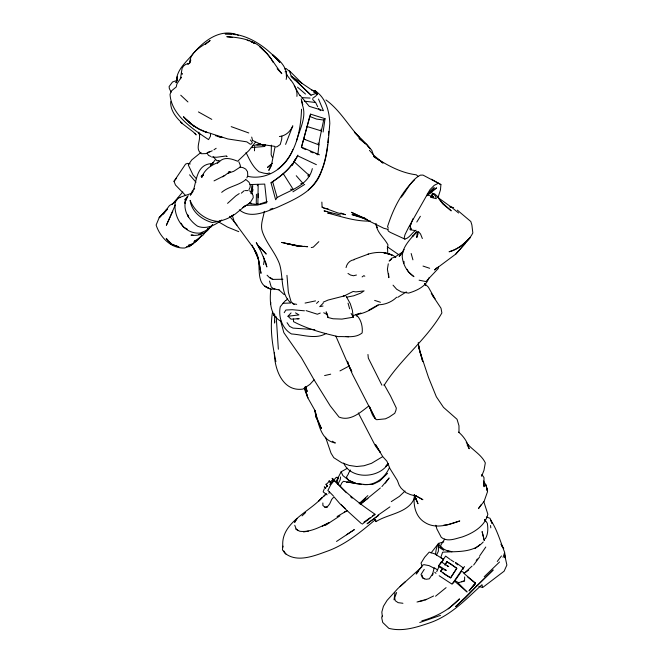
<?xml version="1.0" encoding="UTF-8"?>
<svg xmlns="http://www.w3.org/2000/svg" width="663" height="663" viewBox="0 0 663 663"><rect width="100%" height="100%" fill="white"/><g stroke="black" fill="none" stroke-linecap="round" stroke-linejoin="round"><path stroke-width="0.99" d="M267.197 201.477L258.388 204.56L257.899 202.737L258.18 184.695M274.664 314.27L274.581 323.055L274.789 321.132M461.746 581.849L464.556 580.879L464.63 576.959M256.432 194.242L256.266 203.193L258.388 204.56M210.544 133.313L210.478 136.213L208.538 139.603C193.082 129.235 171.187 115.08 170.035 94.245L171.518 90.856L176.267 86.919L176.88 83.952L181.239 77.322M271.391 145.139L271.167 154.827L272.269 157.322M281.808 136.13L281.742 139.164L280.25 144.459L277.134 146.722L274.988 147.053L271.648 164.126L268.805 170.391L271.648 165.228M185.425 203.234L185.491 201.254C182.963 211.174 189.659 220.812 197.549 226.199C206.085 229.671 214.994 225.329 221.691 220.025M296.916 96.392C297.654 90.483 294.438 84.773 290.949 80.24M414.458 495.054C413.066 505.247 415.419 516.676 424.743 522.369C435.508 529.397 448.76 524.864 459.766 520.952L447.724 524.715L443.82 525.129M438.367 266.584L438.293 268.482L425.911 281.568L419.107 280.184M435.608 554.583C435.74 550.646 436.561 546.776 438.575 543.37L443.762 541.895M254.468 150.833L254.65 146.573M439.179 575.757L451.727 583.97L453.633 582.636L461.547 571.233L463.918 572.617M328.293 137.97L327.853 142.719M328.5 135.144L328.773 131.373M252.769 191.135L252.934 189.154M401.306 197.176C407.273 189.701 411.45 179.648 420.35 175.156L422.994 175.082L440.912 184.596L440.456 189.941L438.086 197.301M247.78 175.662L247.514 171.717L245.766 169.14L243.255 167.739L240.23 167.076L233.782 171.278L227.939 173.316M394.021 599.783L394.982 592.747M251.973 193.836L252.76 185.648M270.819 288.455C269.725 299.883 269.277 315.538 281.286 321.422M270.587 304.367L270.802 302.361M327.646 144.625C325.649 160.86 321.273 178.952 308.287 189.925M410.157 228.511L410.024 229.705L415.22 230.575M438.947 198.801L442.843 204.022L451.238 210.851L441.599 202.14L437.754 196.646L434.555 193.77L432.616 193.579L432.235 196.961M431.033 552.975L438.575 543.37L438.359 551.284L436.411 555.246M250.929 193.646L251.923 185.507M272.626 311.527C269.592 328.152 272.485 345.249 275.899 361.617M264.272 211.323C263.319 218.16 260.045 224.633 262.357 231.619C266.302 243.238 275.153 252.313 279.454 263.833C283.557 276.355 280.043 294.032 290.982 303.008L283.06 303.273L280.25 306.729C278.17 316.839 282.239 328.724 291.471 333.961C302.726 334.633 315.812 339.696 326.204 333.423M323.113 132.003L325.036 118.702L310.582 114.144L310.011 115.677M481.902 474.534L481.661 476.175L483.965 470.365L485.324 462.882C481.172 454.13 471.899 449.953 466.271 442.403M340.625 476.946L340.185 479.879L337.765 484.313M264.562 258.537L263.559 264.578M388.294 263.783L387.399 269.277L388.849 277.673L388.576 273.728M301.524 109.221C300.803 130.628 295.872 155.134 277.896 169.032M282.861 546.13L282.438 549.876L284.402 552.304M325.036 118.702L323.668 120.069L319.5 139.852L317.834 154.835L316.011 153.534M286.159 79.436L286.714 76.842M346.368 492.75L337.011 482.681L337.948 478.636M428.944 277.838C426.168 286.474 416.704 290.659 408.632 293.104L401.38 291.944L396.631 289.225L393.035 285.165M310.582 114.144L301.367 147.551L309.729 116.448L316.466 119.058L323.668 120.069M455.672 562.514L463.205 567.86L462.791 569.368L464.44 566.492M411.582 229.116L409.966 226.655L412.925 218.757M346.045 267.579C346.79 263.725 349.981 260.029 354.075 259.805M414.756 497.209C409.32 513.013 388.568 513.593 376.037 521.599L374.355 519.046M193.53 189.958C196.795 178.695 197.234 163.637 212.765 163.562M296.552 140.854C299.643 129.384 306.828 117.218 302.485 105.21M431.306 197.4L432.616 193.579L435.318 195.8L436.329 198.718L431.074 197.359L429.781 195.162L426.599 195.701L427.933 194.334L427.295 193.936L434.232 187.704L428.522 193.795L430.519 192.676M418.08 233.857L416.778 237.553L417.002 234.296L418.676 231.909L420.541 233.981L422.348 238.539M503.035 557.376L504.725 552.569C500.391 541.638 497.349 530.11 490.703 520.074L492.17 523.53L490.056 518.275L486.36 517.007M409.966 226.655L411.019 223.729M328.898 493.396L329.428 491.905L327.878 490.537L330.605 485.076L334.144 480.518C346.401 493.322 360.39 504.435 375.15 514.289L367.045 520.488M396.623 592.507L394.7 597.811L395.247 600.703L398.131 602.659L402.938 603.272M285.596 144.393L292.822 125.813C290.303 131.655 285.794 135.782 279.396 136.561M198.486 133.18L198.875 132.169M246.86 177.941L247.49 176.275C266.899 180.833 286.076 167.474 292.872 149.614M292.267 163.819C286.855 171.709 278.908 177.551 271.018 182.781L275.651 199.77L277.159 197.524C290.336 190.124 308.494 185.441 312.339 168.626M187.132 196.919L184.596 203.093L187.115 197.756M485.374 538.779C488.15 534.03 488.175 528.494 487.305 523.223L484.976 520.09M257.285 185.773L257.882 184.38M382.427 615.96L381.689 617.634L382.725 622.458L388.816 628.333C402.408 631.905 416.256 627.413 429.11 623.063C450.467 615.944 465.799 599.402 481.993 584.7L482.589 587.567L504.12 571.191L506.88 565.058L504.344 553.315M265.531 144.6L264.247 146.515L254.542 147.302M436.702 571.68L439.014 566.674L438.666 565.647L441.243 561.859L448.718 566.592L447.285 566.028M175.289 204.966L166.363 225.287L172.77 211.24M273.488 315.638L274.333 313.848M340.467 485.755L341.859 482.871L343.393 481.313L356.346 483.584L365.098 484.504L372.689 484.438L379.642 481.073L387.582 473.332M248.981 189.635L250.117 187.306L250.266 184.753L248.998 182.226L245.683 179.358M432.351 575.36L433.105 573.818M432.616 193.579L430.826 197.035L431.265 196.339M431.63 197.259L432.342 195.892L433.295 196.754L433.61 196.389L433.536 197.599L432.856 197.425M444.732 539.052L440.671 545.351L441.052 546.718L443.572 549.014L448.495 551.442M446.87 561.636L445.08 565.025L446.87 561.636L456.782 568.324L450.691 577.995L442.685 572.517M210.312 226.746C206.897 233.6 198.22 236.343 191.002 235.108L193.024 235.042M293.369 162.253L295.565 159.12L292.226 165.228L297.878 155.134M265.515 144.932L264.869 146.059L265.465 145.098L263.36 145.512L265.465 145.098M404.181 249.561L399.167 256.332L401.214 254.484M347.387 468.26L341.138 471.783L336.033 481.653L337.011 482.681M389.463 467.423C385.195 477.675 374.819 486.012 363.274 484.504M201.502 235.63C198.345 239.799 194.002 244.108 188.648 245.012M206.442 230.683L203.11 235.075L194.019 241.647L195.212 240.371M181.339 77.289L180.427 78.773L182.101 68.281L183.502 66.076L185.673 64.402L189.626 63.176L190.77 59.919L189.419 63.292L187.952 64.071M348.398 473.415L350.478 470.042M416.803 222.03L420.383 216.271M324.315 488.73L323.146 491.896L327.132 494.855M185.3 195.162L175.463 185.01L174.004 181.297L185.565 164.101L187.546 163.363L190.264 163.96M176.897 81.077L175.902 82.651L177.187 79.684L177.411 76.427L176.491 81.599L177.187 79.684L176.698 78.085C178.422 67.875 187.538 60.756 193.712 53.007M424.245 569.384L421.022 574.498L422.488 577.887L426.011 579.296L429.317 578.832L432.632 573.835L434.232 567.785L437.24 569.716M441.981 562.025L443.613 559.456L434.671 553.845L429.226 552.097L424.676 557.21L421.038 563.094L422.041 565.879M284.187 312.679L285.894 310.019L292.259 309.72L304.425 310.798M255.346 142.296L248.965 150.501L237.644 161.25C232.125 158.963 224.682 156.427 219.768 161.308M323.271 303.124L319.699 306.687L323.005 306.024M440.199 564.172L445.644 556.091L450.011 559.315M452.224 584.004L463.205 567.86M481.23 504.601L478.446 508.629L484.123 501.311L487.554 491.606L486.02 485.018L483.41 480.973M479.714 555.809L485.78 547.033M384.018 385.485C400.435 359.064 426.35 339.829 441.881 312.944L441.019 308.245L431.248 293.485M193.206 191.234L190.38 195.195L192.411 190.712L194.665 188.615M191.59 193.323L178.322 197.881L175.181 202.232C173.267 217.041 183.742 234.453 200.193 233.061L207.212 230.086L212.69 224.923M385.377 483.145L389.148 477.948L381.905 486.576M473.655 565.033L479.68 556.812M472.073 566.069L464.614 572.948L468.708 570.047M476.208 560.55L477.393 558.975M212.433 224.848L210.71 227.127L212.657 224.79M497.258 561.511L501.485 555.934M330.505 482.515C331.003 479.407 335.71 479.921 332.064 478.321L333.075 479.672M241.299 193.182L244.241 190.671M388.203 463.702C379.021 478.504 351.241 479.863 343.649 463.089M475.57 583.225L469.122 590.799L475.57 583.225L471.186 588.33L475.57 583.225L463.503 573.023M201.544 235.431L198.569 239.103L189.436 246.653L186.717 246.785L193.032 243.918L184.886 247.987C171.162 248.882 160.09 237.304 156.12 225.022L159.145 217.754L166.388 209.74M442.536 568.821L440.796 571.68L440.671 571.058L442.536 568.821L439.014 566.674M418.502 571.166L416.149 574.05L422.555 565.266L423.906 564.652L429.069 565.63L434.389 568.332M171.966 204.676L182.781 191.939M194.325 52.418C204.734 40.029 221.401 27.871 238.29 35.288M174.004 181.297L176.573 178.19M436.66 267.852L434.514 269.94L455.788 254.07L470.357 237.404C464.183 243.387 457.793 249.893 449.058 251.774C458.672 248.666 468.277 242.169 472.835 232.953L471.89 224.981L470.813 221.508L457.346 210.154M388.195 463.578L385.841 466.346L388.377 463.387M348.465 473.805L346.459 477.087L348.29 479.995L356.479 483.692M318.828 241.664L313.276 247.142L311.237 247.572M416.812 231.387C410.778 239.028 402.209 246.487 402.226 256.995C403.162 264.927 407.239 272.236 413.944 276.662L408.391 271.805L407.099 269.244M215.119 159.974L210.386 166.164L213.246 162.642L210.511 164.706L212.16 164.084M184.546 199.961L188.292 195.742M285.977 300.563L287.618 298.723M455.788 254.07L465.235 243.536M329.718 484.554L336.323 477.252L338.569 478.645M283.06 303.273L285.529 300.546M325.359 488.2L327.174 485.722L327.58 486.402L326.155 484.645L329.279 481.222L329.039 480.725L330.447 482.15M297.157 318.729L299.179 318.729L291.016 319.168L287.982 316.251L291.057 312.911M396.623 297.223C392.198 301.756 385.286 304.657 378.938 304.748C371.744 309.099 364.517 313.814 355.874 314.494L356.885 316.276M280.598 320.875L283.855 332.677L301.383 357.705L314.08 379.841L309.961 384.358L302.958 389.082C282.595 392.098 274.432 368.968 274.333 352.567M200.988 152.415L191.789 159.891L188.259 164.888L193.082 175.082L196.422 178.728M323.552 496.554L325.997 494.043L326.561 494.615M167.059 209.674L159.145 217.754L167.225 209.143L163.164 214.074L169.471 205.522L175.388 202.066M499.537 561.992L484.222 576.727M416.505 232.531L412.212 236.666L413.687 235.373M302.079 515.88L305.626 512.532M367.849 495.601L359.164 503.822L365.412 498.162M405.043 491.051L399.399 496.38L391.269 501.634M316.524 303.405L318.646 301.4M400.046 586.556L405.366 581.633M380.388 487.968L366.606 499.181M461.116 571.622L461.547 571.233M421.933 566.848L397.924 588.479L387.076 600.388L383.421 606.297L381.838 612.04L382.327 616.714M448.271 608.874L459.476 598.871C449.357 609.769 436.105 616.888 421.85 620.833M414.69 179.681C401.38 192.262 392.985 209.359 387.54 226.638L388.311 228.13M416.637 232.771L418.113 231.478M227.566 203.367L235.796 195.917L239.244 193.596M431.364 192.303L436.544 187.844L428.157 194.218L431.364 192.303L432.748 193.745M272.369 163.247L267.496 167.432L272.195 163.537M480.02 544.572L474.981 548.616M483.261 541.969C472.943 553.274 456.492 551.193 442.611 552.196L440.738 557.575L443.572 559.323M245.559 179.772C238.572 185.59 228.627 186.369 221.691 192.353M205.389 44.38L210.13 40.501C202 46.534 190.024 51.449 189.626 63.176L188.052 64.013M435.541 596.228L446.091 587.65M360.457 504.112L365.835 499.803M382.626 456.666L371.52 463.329L364.004 465.757L356.727 466.52L349.169 465.418L341.793 462.799L333.779 457.677L331.003 453.144L325.55 437.182M391.452 259.266L389.148 261.065L391.767 258.139L395.446 256.962M370.368 517.579L364.004 522.121M372.664 515.789L374.197 514.604L374.918 514.77M360.44 504.145L367.965 498.394M326.213 493.753L318.431 501.311L321.903 497.822C308.403 512.59 280.151 523.215 282.894 547.058M362.271 524.085L368.131 519.684M362.122 276.943L363.863 275.642L364.816 276.222M368.918 405.897C360.448 412.27 350.512 421.651 339.05 417.093L330.174 405.789L314.08 379.841M217.298 163.272L219.262 161.847M312.629 98.397L316.292 95.621L316.632 93.226L300.322 82.212M377.413 515.615L389.935 506.863M271.018 182.781C281.568 175.761 292.051 167.474 297.612 155.788L316.384 164.664M214.041 180.891L224.782 175.422M213.942 149.805L216.163 148.297M222.693 176.864L230.21 171.56L228.884 171.642M336.514 541.456L354.365 529.613L346.484 534.792M397.742 297.347L406.336 291.877M325.417 525.345L339.928 515.872M395.529 256.622L401.065 253.042L402.947 252.711M233.525 214.853L230.243 216.942L235.29 214.016L245.857 205.364L242.882 207.527L250.125 202.812L253.225 197.731L253.034 195.444L251.327 192.411M232.075 216.03C226.191 219.801 219.105 221.533 212.235 222.528C201.718 219.718 191.624 211.704 190.099 200.383C194.856 212.052 206.218 220.837 218.914 221.508L220.622 220.464M292.913 191.822L304.698 184.413M217.555 162.684C210.61 165.46 204.204 170.035 201.685 177.444L203.375 174.783L201.121 176.391L203.384 175.239M337.094 516.527L347.147 510.684L361.476 523.687M284.692 69.085L285.919 68.38L290.029 71.786M368.968 310.06L378.051 304.914M322.359 526.265L329.204 522.593C320.022 526.936 310.35 532.563 299.8 531.295L295.806 529.016M416.082 230.194C411.938 232.547 409.817 237.793 404.911 239.119L390.292 232.373L388.435 231.172L387.731 229.738M339.97 370.915L349.011 366.109L347.553 361.294M440.912 184.596L438.45 183.203L434.207 185.358L429.914 189.751L408.64 227.301L404.969 234.702L404.173 238.166L404.911 239.119M344.279 512.093L347.147 510.684L339.655 503.424L333.978 496.819L331.724 499.396L329.652 503.971L327.389 506.739L325.11 507.212L322.898 505.529L322.864 502.968M424.792 600.255L433.627 595.971M345.307 295.375L353.114 291.48L355.882 291.894L364.103 290.883L360.738 293.121L353.727 295.797L346.641 297.173L346.384 296.543M212.268 150.774L205.969 153.592L201.494 153.733C194.425 148.984 201.121 140.631 199.273 134.133M323.196 302.179L328.086 300.057L345.547 295.607L343.277 295.93M207.328 152.606L209.997 151.487M320.254 313.069L317.37 314.229L306.074 310.607M198.9 234.561L203.027 232.92M440.481 615.38L419.77 622.516M354.092 259.44L368.479 254.062M270.04 209.342L272.783 208.364M295.068 80.148L291.223 76.212L302.038 83.372L289.383 70.759L291.223 76.212L311.022 95.165L316.632 93.226L313.773 92.331M327.166 314.038L326.13 311.842L327.986 317.494L333.008 318.762L341.951 319.094L353.338 317.179L353.056 315.654L360.904 313.035M463.238 581.178L458.042 582.91L467.092 591.968L454.652 581.244M177.402 80.281L172.521 81.988L169.106 86.58L169.338 88.535L171.112 92.091M260.327 143.598L252.586 145.918M416.994 602.021L426.524 599.294M305.071 303.074L315.522 300.886M356.445 275.029L353.503 275.75L350.561 275.054L347.992 273.446M324.605 375.573L330.704 374.172M418.56 601.697L423.011 600.67M367.948 254.178C375.772 251.923 384.499 251.41 392.007 255.006L383.487 252.57L392.513 255.106L395.811 257.244M302.659 97.701L310.06 98.066M346.442 482.391L348.125 482.034L356.346 483.584L349.434 480.816L342.837 475.545L341.138 471.783M178.322 197.881L180.295 197.524M285.065 71.886L286.698 71.596M303.538 531.933L308.386 531.146M274.946 288.803L270.612 289.325L264.893 286.143L269.468 288.587C252.595 283.275 263.94 261.106 254.476 249.736M287.982 316.251L298.98 314.908L295.516 312.861M293.386 318.961L293.518 321.646C307.35 328.964 322.964 333.133 338.18 336.63C346.127 336.207 355.517 338.453 362.155 332.909C362.901 326.411 360.995 318.845 355.874 314.494M245.277 190.588L248.144 190.588M463.984 580.929L464.556 580.879M256.896 145.296L263.882 144.725M251.26 147.642L253.448 147.468M239.351 209.823C250.465 219.229 265.598 211.721 277.283 207.362C294.679 199.348 314.983 191.275 321.414 171.336C327.82 156.203 328.359 139.603 329.818 123.467C329.329 111.508 326.03 98.132 315.522 91.08L314.519 91.121L317.444 94.693L315.522 91.08L311.718 90.085M282.91 279.239L272.717 279.396L269.717 277.838L267.081 275.22M324.779 507.245L327.298 507.178M246.735 205.298L257.401 205.107L266.708 202.779L264.719 184.09L249.86 184.563M307.632 175.794L309.604 175.819L308.527 174.187M231.735 34.062L225.155 33.863C246.777 32.603 266.344 46.882 279.836 62.438L272.708 54.872C279.67 60.151 287.626 67.701 286.466 77.273L286.275 73.941M304.284 101.157L314.734 102.4M263.161 144.849L262.275 144.799L264.653 145.305L261.827 144.592M370.559 221.069C355.658 221.608 341.826 216.677 327.696 213.063L331.583 213.461M248.708 203.541L257.476 204.444M300.836 183.527L303.206 183.692L296.245 175.72M219.519 136.968L221.981 137.15L217.638 136.528M328.052 208.779L324.381 208.497L322.094 207.138L321.862 202.099M314.809 329.635L292.988 328.102L289.524 326.32L287.054 322.682M345.779 336.489L348.647 336.779M299.344 245.849L302.113 246.13M303.961 246.321L307.649 246.711L296.958 246.006L286.366 243.528L292.358 244.597M274.755 146.349L260.667 144.319L252.636 140.432M357.448 483.808L361.335 484.272M211.654 157.007L216.677 157.255L225.743 156.029L227.077 156.567L226.456 156.029M232.63 37.443L226.812 36.689C240.536 37.484 255.537 39.879 264.736 51.225C271.465 57.88 275.816 66.424 281.816 73.659L277.151 68.745M279.198 289.913L273.885 288.96L271.217 286.996L269.518 281.046M219.262 136.694L215.516 135.716M218.235 160.736L219.635 160.943M292.839 303.712L296.692 304.325M290.427 189.187L293.377 189.668L283.209 173.565M294.355 244.954L296.353 245.31M233.608 34.41L235.481 34.758M327.224 211.613L324.033 210.892L340.525 215.069M450.136 206.823L453.649 207.627M238.738 231.652L227.459 227.044L218.691 221.931M326.652 484.321L325.914 484.147L326.155 484.645M388.186 229.398L383.744 228.254L351.398 212.301L367.683 219.702L351.987 214.597L359.86 216.693M416.555 496.197L415.469 495.617L422.886 499.695L416.555 496.197L410.447 494.631L405.839 492.609L401.198 488.283L399.217 485.357L397.386 480.501L390.01 468.683L386.919 461.241L382.733 456.6L375.449 444.425L380.38 452.531L375.482 446.058L358.318 412.941M361.832 217.224L364.783 218.011M454.694 580.606L458.083 582.379M443.862 569.708L446.323 570.387L438.666 565.647M307.068 126.525L321.522 130.967L321.025 129.194M449.945 206.98L451.893 207.544L458.622 213.005M218.235 161.043L216.71 160.57L213.279 156.841M447.624 550.481L451.884 551.79M248.782 132.973L231.196 126.633M229.05 171.974L229.912 172.247M374.628 300.389L380.429 302.278M478.777 586.307L482.589 587.567M423.011 266.062L429.674 268.291M340.799 213.005L345.423 214.671L337.716 212.898L322.094 207.138M247.191 40.194L249.073 40.924M250.954 41.661L254.716 43.12L251.716 41.844L254.128 43.36M319.475 154.819L301.59 147.169M310.243 151.703L313.085 152.88M205.016 131.63L227.765 138.94L246.835 141.849L250.266 144.236L251.642 143.846L252.321 142.247L250.349 139.992M304.897 139.595L303.654 139.023L318.853 144.874L318.091 142.876M210.735 156.418L208.538 155.407L207.113 153.261M302.253 147.973L305.767 149.639M446.961 561.909L450.732 563.857L456.782 568.324L450.55 577.713L445.022 574.589L440.671 571.058M182.259 123.185C176.275 117.923 170.109 110.215 170.706 101.663M323.726 312.745L327.505 314.776L327.986 317.494M181.579 122.829L180.609 122.307L193.124 131.813L196.165 134.896L194.947 133.147M387.258 246.769L398.596 254.584M198.436 111.923L211.795 119.373M187.53 229.332L183.527 227.086L180.982 223.149M431.505 179.217L438.45 183.203M285.993 554.135L283.839 551.019L284.593 552.925C296.601 563.094 313.781 556.066 326.619 551.425C345.307 544.878 360.589 532.074 375.54 519.527L376.037 521.599M332.271 441.193L335.354 443C320.038 440.124 318.571 422.472 314.95 410.248M334.144 480.518L336.033 481.653M270.164 173.573L269.302 173.026L267.09 173.623L263.857 173.167L259.034 171.8C252.711 166.968 249.412 159.377 246.023 152.515M438.848 547.182L443.796 550.348L439.876 546.362L438.575 543.37M450.79 559.829L453.89 561.868M451.893 207.544L436.892 196.778M424.461 578.907L422.754 577.746L422.107 575.169M379.692 160.678L373.808 156.551C386.703 165.012 400.692 172.877 416.231 174.8L418.08 176.267M298.209 530.715L296.286 529.314L294.77 525.278M270.305 277.606L272.717 279.396M380.537 161.266L382.882 163.057M337.326 477.227L338.362 478.529M325.981 99.972C339.622 109.909 348.092 125.042 359.28 137.39L354.398 132.177L362.686 140.233L370.111 148.694L368.098 146.631M249.537 190.845L251.004 191.972M329.428 491.905L333.414 495.941M249.561 202.372L251.244 203.715L250.573 202.497M467.78 577.133L475.462 583.299M382.999 162.924L374.015 155.523L369.448 150.302M284.137 294.579L278.957 289.839M325.201 487.661L324.265 486.857L325.682 488.324M297.505 87.176L305.519 94.063M309.604 175.819L294.123 161.755M455.44 562.895L457.644 564.826M434.737 572.244L435.981 573.329M294.165 304.499L291.065 301.665L288.364 292.308L286.955 275.344M350.702 496.836L352.194 498.203M341.304 504.875L345.125 508.397M259.763 46.882L266.998 53.645L270.769 58.278L273.106 62.314M180.742 95.207L187.944 101.945M291.223 76.212L311.022 95.165M424.743 283.665L428.389 287.17L434.986 298.822L432.641 295.516M458.589 432.085C463.71 436.445 467.63 442.163 469.18 448.768L467.075 444.79M168.8 241.191L172.082 244.432L178.927 246.901L170.822 243.934L172.082 244.432L167.988 241.001L166.222 238.349L168.162 240.478M196.016 182.25L189.585 174.817M365.412 143.871L359.048 138.352L366.763 144.269L371.794 150.335L373.957 156.485M312.646 99.45L315.654 102.55L317.701 106.793M260.758 248.045L266.236 254.078L259.175 246.404M299.974 95.182L309.231 106.337L323.445 110.729L318.505 99.044M229.605 216.304L236.998 225.097M501.767 545.981L502.952 547.456M329.279 481.222L330.555 482.838L330.157 482.241M287.717 76.121L290.734 80.041M318.679 108.392L320.378 110.663M187.753 215.765L188.64 216.95L187.563 214.389M424.453 283.921L425.629 285.579M199.016 133.188L200.044 134.647L199.248 133.172M482.208 474.973L483.973 477.551L484.081 486.733L483.609 482.714M484.752 519.925L485.697 521.325L484.827 519.477M253.954 248.617L234.263 221.798L232.348 215.533M500.888 544.199L503.747 548.492M260.286 249.089L256.274 242.675L260.857 251.219L265.2 261.545M351.108 313.442L353.338 317.179M286.084 73.237L287.502 75.623M299.817 95.671L294.248 85.693M351.059 369.697L349.011 366.109L351.862 371.703M346.641 297.173L350.246 303.579L352.376 310.251L353.056 315.654M384.076 384.449L390.524 395.96L396.325 408.076L395.919 410.364L394.758 413.289L389.256 417.01L385.41 418.834L376.667 419.712C372.341 417.093 371.23 411.433 369.639 406.991L375.424 418.883L352.443 374.247L335.868 336.191M381.888 385.186L368.313 358.095L367.957 354.481M315.522 91.08L317.444 94.693M238.871 161.813L240.296 165.261L240.271 167.54L240.23 167.076M414.184 494.623L417.988 503.764L414.433 494.656M252.039 245.144L258.222 258.073L260.99 273.347L258.603 259.979L254.062 248.807M410.322 228.652L410.828 229.812M483.766 501.543L487.852 514.206C485.134 526.231 472.901 533.243 462.103 537.005C455.44 538.621 447.401 542.351 441.276 537.345L436.859 528.925L435.856 525.245M301.193 98.853L302.792 104.729M263.368 256.813L266.841 266.94L265.788 262.565M414.383 494.648L416.215 500.059M419.48 350.304L428.489 377.404L436.345 396.772L443.497 407.364L457.039 419.281L458.978 425.737L459.011 432.624M305.61 386.769L307.176 391.526L305.759 386.57M348.083 362.926L349.177 366.399M376.045 224.086C376.998 232.821 384.159 237.636 387.971 244.871L387.383 248.7L387.49 247.282L387.731 252.537M272.609 181.604L277.159 197.524M419.43 350.288L422.729 361.625L418.651 345.721L419.157 349.343L418.262 342.547M375.946 223.978L377.032 227.724L376.07 223.978M304.715 387.109L307.856 397.899L314.378 409.477L316.508 418.361L321.406 428.489L315.712 415.088L316.508 418.361L315.099 410.405M348.042 303.124L349.641 308.809M411.159 253.506L412.925 259.83M251.716 137.092L252.504 140.291M304.781 387.946L307.856 397.899L304.963 390.408L304.557 387.78M301.59 100.983L302.303 104.364M504.85 556.066L505.181 557.906L504.816 553.414M490.529 525.502L490.811 527.847M276.231 316.815L278.344 349.227M403.982 261.371L404.074 263.261M258.139 193.753L258.23 197.682M484.288 540.519L482.134 531.718L484.288 540.519M295.093 521.416L294.637 522.386L297.016 518.549L295.093 521.416M208.306 228.221L206.997 229.754L208.315 228.271M476.647 586.125L465.608 597.736L455.647 606.612L493.173 569.915L476.647 586.125M369.283 522.104L367.07 523.77L378.722 515.226L369.283 522.104M298.383 246.081L281.75 242.426L298.383 246.081M207.254 132.608C197.988 129.641 189.784 124.089 183.469 116.705L194.118 126.351L186.237 119.638L190.994 123.94L198.95 128.937L207.254 132.608M182.184 74.016L181.455 72.963L182.184 74.016M486.899 488.681L486.02 485.018L487.554 491.606L486.899 488.681"/></g></svg>
